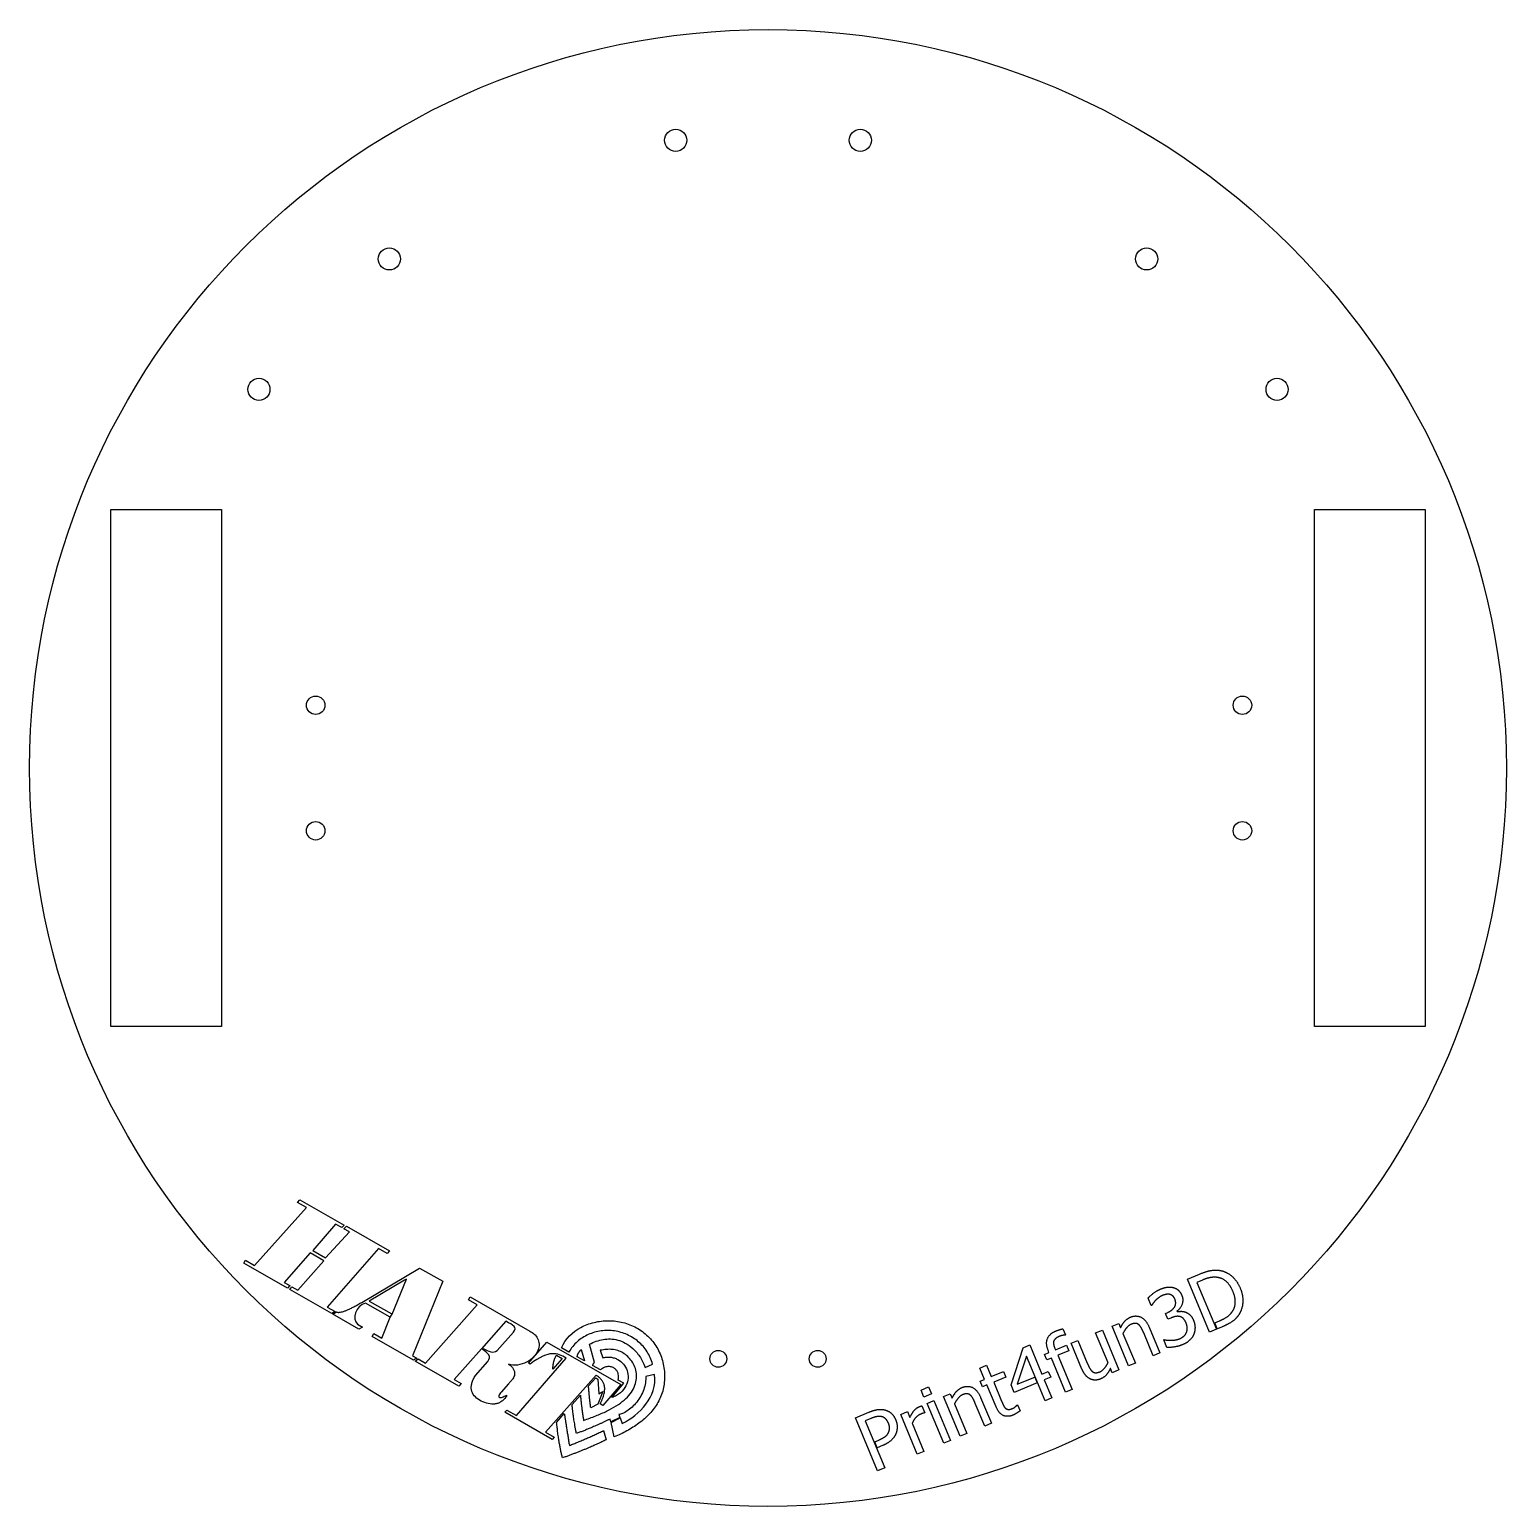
# Model space of a CAD drawing. Header units: millimetres. Extents: x -100 to 100, y -100 to 100.
import ezdxf

# ---------------------------------------------------------------- set-up
doc = ezdxf.new("R2010")
doc.units = ezdxf.units.MM

msp = doc.modelspace()

# ---------------------------------------------------------------- linework, layer by layer
for p, q in [((55.37, -73.55), (55.4, -73.62)), ((-36.69, -78.88), (-34.48, -76.38)), ((-38.67, -78.73), (-38.58, -78.62)), ((-26.95, -79.09), (-27.98, -78.5)), ((-23.51, -80.49), (-24.18, -78.02)), ((-22.73, -78.85), (-22.38, -79.87)), ((-39.63, -82.26), (-37.95, -80.35)), ((-22.69, -81.52), (-23.75, -80.91)), ((-16.62, -81.16), (-15.62, -80.74)), ((-35.15, -83.39), (-36.13, -84.5)), ((-15.35, -82.14), (-16.56, -82.42)), ((-26.52, -86.21), (-25.4, -84.94)), ((-28.62, -88.61), (-27.58, -87.42)), ((-22.27, -89.73), (-21.9, -90.96))]:
    msp.add_line(p, q)
for points in [[(-74, 35), (-74, -35), (-89, -35), (-89, 35)], [(89, 35), (89, -35), (74, -35), (74, 35)], [(-51.59, -65.74), (-52.73, -65.08), (-59.68, -72.99), (-58.62, -73.6), (-59.06, -73.87), (-64.77, -70.61), (-64.46, -70.26), (-63.69, -70.7), (-60.13, -66.72), (-61.98, -65.67), (-65.53, -69.65), (-64.74, -70.1), (-65.05, -70.45), (-71, -67.05), (-70.77, -66.66), (-69.52, -67.37), (-62.49, -59.51), (-63.7, -58.82), (-63.38, -58.46), (-57.38, -61.89), (-57.72, -62.23), (-58.57, -61.75), (-61.64, -65.34), (-59.91, -66.33), (-56.67, -62.83), (-57.43, -62.4), (-57.1, -62.05), (-51.26, -65.39)], [(37.53, -85.69), (35.01, -79.65), (33.76, -83.46), (36.12, -82.48), (36.44, -83.25), (33.33, -84.55), (32.91, -83.54), (34.57, -78.5), (35.46, -78.13), (37.1, -82.07), (37.95, -81.71), (38.28, -82.48), (37.42, -82.84), (38.45, -85.31)], [(21.75, -83.81), (22.14, -84.75), (21.11, -85.18), (20.72, -84.24)], [(22.45, -85.67), (24.7, -91.05), (23.79, -91.43), (21.54, -86.05)]]:
    msp.add_lwpolyline(points, close=True)
for points in [[(-55.02, -72.36), (-47.18, -67.72), (-44.04, -69.51), (-48.15, -79.58), (-47.56, -79.93), (-48.02, -80.19), (-53.6, -77), (-53.37, -76.6), (-52.3, -77.21), (-51.15, -74.38), (-50.9, -73.95), (-48.97, -69.2), (-49.23, -69.35), (-54, -72.18), (-50.93, -73.93), (-51.17, -74.37), (-54.5, -72.47)], [(58.82, -69.35), (58.09, -69.65), (60.74, -75.99), (59.79, -76.39), (56.79, -69.22), (58.43, -68.54)], [(-35.52, -74.92), (-38.8, -78.64), (-38.8, -78.64), (-42.49, -82.82), (-41.57, -83.36), (-41.87, -83.7), (-47.78, -80.32), (-47.39, -80.02), (-46.37, -80.61), (-39.4, -72.7), (-40.56, -72.04), (-40.33, -71.63), (-32.25, -76.25)], [(51.95, -72.78), (51.89, -72.8), (51.47, -71.79)], [(-55.58, -75.33), (-54.93, -75.71), (-55.39, -75.97), (-58.95, -73.94), (-58.44, -73.65)], [(54.56, -74.48), (54.15, -74.65), (53.82, -73.85), (54.14, -73.72)], [(39.92, -75.94), (40.27, -76.77), (40.23, -76.79)], [(48.07, -76.57), (49.75, -80.59), (48.84, -80.97), (46.59, -75.58), (47.5, -75.21), (47.75, -75.8)], [(51.61, -75.71), (53.07, -79.2), (52.16, -79.58), (50.88, -76.51)], [(61.44, -75.7), (60.83, -75.96), (60.77, -75.81), (60.49, -75.13), (61.12, -74.87)], [(-32.21, -80.74), (-32.45, -80.6), (-29.93, -77.75), (-19.91, -83.47), (-22.36, -86.32), (-22.75, -86.09)], [(42.51, -81.39), (41.06, -77.9), (41.96, -77.52), (43.24, -80.59)], [(46.05, -80.53), (44.37, -76.51), (45.28, -76.13), (47.53, -81.51), (46.62, -81.89), (46.37, -81.3)], [(54.02, -78.46), (53.6, -77.44), (53.67, -77.41)], [(-23.28, -82.24), (-30.15, -89.93), (-28.94, -90.62), (-29.21, -90.93), (-35.65, -87.25), (-35.38, -86.94), (-34.06, -87.7), (-27.35, -79.91)], [(-28.65, -79.52), (-27.87, -79.97), (-29.12, -81.4)], [(-25.28, -78.74), (-24.86, -80.28), (-25.84, -79.72)], [(38.85, -78.61), (38.93, -78.79), (40.43, -78.16), (40.74, -78.91), (39.27, -79.52), (41.21, -84.15), (40.3, -84.53), (38.37, -79.9), (37.75, -80.16), (37.44, -79.41), (38.05, -79.15), (37.98, -78.97)], [(30.89, -86.52), (29.65, -83.54), (29.04, -83.8), (28.73, -83.05), (29.34, -82.79), (28.69, -81.25), (29.6, -80.87), (30.24, -82.41), (31.91, -81.72), (32.22, -82.47), (30.56, -83.16), (31.63, -85.73)], [(-24.3, -83.68), (-23.32, -82.57), (-23.03, -82.74), (-22.91, -84.76), (-22.38, -84.41), (-23.03, -86.15), (-24, -86.66)], [(-21.15, -85.26), (-19.53, -83.32), (-20.31, -82.88)], [(25.26, -86.09), (26.93, -90.12), (26.03, -90.49), (23.78, -85.11), (24.69, -84.73), (24.94, -85.33)], [(28.79, -85.24), (30.25, -88.73), (29.35, -89.11), (28.06, -86.04)], [(-20.2, -87.56), (-20.05, -87.95), (-21.28, -88.56), (-21.37, -88.16)], [(13.94, -88.09), (13.15, -88.42), (15.8, -94.77), (14.85, -95.16), (11.85, -87.99), (13.66, -87.24)], [(19.53, -88.73), (21.12, -92.54), (20.22, -92.92), (17.97, -87.54), (18.88, -87.16), (19.21, -87.96)], [(20.84, -86.38), (21.23, -87.32), (21.18, -87.34)], [(33.75, -86.26), (33.8, -86.24), (34.14, -87.05)], [(-20.81, -90.56), (-21.26, -88.64), (-20.02, -88.02), (-19.75, -88.75)], [(15.49, -91.76), (14.8, -92.05), (14.46, -91.23), (15, -91.01)]]:
    msp.add_lwpolyline(points)
for centre, radius in [((0, 0), 100), ((-12.5, 85), 1.5), ((12.5, 85), 1.5), ((-51.27, 68.94), 1.5), ((51.27, 68.94), 1.5), ((-68.94, 51.27), 1.5), ((68.94, 51.27), 1.5), ((-61.25, 8.5), 1.25), ((64.25, 8.5), 1.25), ((-61.25, -8.5), 1.25), ((64.25, -8.5), 1.25), ((-6.73, -80), 1.14), ((6.73, -80), 1.14)]:
    msp.add_circle(centre, radius)
for points, degree in [([(58.43, -68.54), (59.44, -68.12), (60.71, -67.94), (61.23, -68.04)], 2), ([(60.89, -68.99), (60.41, -68.92), (59.46, -69.08), (58.82, -69.35)], 2), ([(62.95, -70.86), (62.6, -70.03), (61.57, -69.09), (60.89, -68.99)], 2), ([(61.23, -68.04), (62.12, -68.21), (63.51, -69.41), (63.95, -70.45)], 2), ([(51.47, -71.79), (51.71, -71.49), (52.67, -70.77), (53.16, -70.56)], 2), ([(53.43, -71.43), (53.17, -71.54), (52.7, -71.88), (52.49, -72.08)], 2), ([(53.16, -70.56), (53.64, -70.36), (54.45, -70.25), (54.84, -70.34)], 2), ([(54.39, -71.28), (54.16, -71.24), (53.68, -71.32), (53.43, -71.43)], 2), ([(54.14, -73.72), (54.78, -73.45), (55.34, -72.49), (55.09, -71.9)], 2), ([(55.09, -71.9), (54.98, -71.63), (54.61, -71.33), (54.39, -71.28)], 2), ([(54.84, -70.34), (55.25, -70.44), (55.85, -70.96), (56.03, -71.4)], 2), ([(56.03, -71.4), (56.28, -71.99), (55.87, -73.21), (55.37, -73.55)], 2), ([(62.91, -73.56), (63.26, -73.02), (63.3, -71.69), (62.95, -70.86)], 2), ([(63.95, -70.45), (64.36, -71.43), (64.22, -73.35), (63.74, -74.07)], 2), ([(-58.44, -73.65), (-57.81, -74.01), (-55.02, -72.36)], 2), ([(-54.5, -72.47), (-55.82, -72.81), (-56.42, -74.62), (-55.58, -75.33)], 3), ([(52.49, -72.08), (52.3, -72.28), (52.05, -72.63), (51.95, -72.78)], 2), ([(55.4, -73.62), (55.65, -73.58), (56.25, -73.57), (56.56, -73.69)], 2), ([(56.56, -73.69), (56.87, -73.8), (57.42, -74.33), (57.62, -74.8)], 2), ([(61.12, -74.87), (61.76, -74.6), (62.63, -74), (62.91, -73.56)], 2), ([(-34.48, -76.38), (-33.91, -75.74), (-34.47, -75.46), (-35.52, -74.92)], 3), ([(38.96, -76.24), (39.21, -76.14), (39.71, -75.99), (39.92, -75.94)], 2), ([(47.75, -75.8), (48, -75.27), (48.63, -74.56), (49.07, -74.37)], 2), ([(49.19, -75.33), (48.85, -75.47), (48.29, -76.13), (48.07, -76.57)], 2), ([(49.07, -74.37), (49.86, -74.04), (51.19, -74.72), (51.61, -75.71)], 2), ([(50.2, -75.38), (50.01, -75.22), (49.53, -75.19), (49.19, -75.33)], 2), ([(50.88, -76.51), (50.72, -76.14), (50.39, -75.53), (50.2, -75.38)], 2), ([(55.75, -74.28), (55.48, -74.22), (54.88, -74.34), (54.56, -74.48)], 2), ([(56.61, -75.14), (56.45, -74.75), (56.01, -74.34), (55.75, -74.28)], 2), ([(56.68, -76.42), (56.78, -76.13), (56.77, -75.53), (56.61, -75.14)], 2), ([(57.62, -74.8), (57.82, -75.28), (57.83, -76.24), (57.66, -76.68)], 2), ([(63.74, -74.07), (63.33, -74.64), (62.31, -75.34), (61.44, -75.7)], 2), ([(-32.25, -76.25), (-32.06, -76.35), (-31.65, -76.61), (-31.16, -77.22), (-30.94, -78), (-31.1, -78.89), (-31.68, -79.77), (-32.66, -80.51), (-33.91, -80.94), (-34.76, -80.89), (-35.13, -80.74)], 3), ([(-24.18, -78.02), (-23.86, -77.87), (-23.25, -77.6), (-22.32, -77.35), (-21.35, -77.28), (-20.35, -77.42), (-19.32, -77.82), (-18.31, -78.53), (-17.36, -79.6), (-16.84, -80.58), (-16.62, -81.16)], 3), ([(37.98, -78.97), (37.57, -78.01), (38.09, -76.61), (38.96, -76.24)], 2), ([(39.42, -76.98), (38.85, -77.22), (38.57, -77.93), (38.85, -78.61)], 2), ([(40.23, -76.79), (40.08, -76.8), (39.6, -76.9), (39.42, -76.98)], 2), ([(53.67, -77.41), (54.06, -77.51), (55.26, -77.49), (55.76, -77.28)], 2), ([(55.76, -77.28), (56.06, -77.15), (56.57, -76.72), (56.68, -76.42)], 2), ([(57.66, -76.68), (57.48, -77.14), (56.73, -77.85), (56.17, -78.08)], 2), ([(-37.95, -80.35), (-37.38, -79.67), (-37.92, -79.24), (-38.67, -78.73)], 3), ([(-38.58, -78.62), (-37.85, -79.02), (-37.17, -79.29), (-36.69, -78.88)], 3), ([(-27.35, -79.91), (-28.54, -79.23), (-29.57, -78.73), (-32.21, -80.74)], 3), ([(-29.12, -81.4), (-29.15, -80.4), (-28.65, -79.52)], 2), ([(-25.84, -79.72), (-25.76, -79.2), (-25.28, -78.74)], 2), ([(56.17, -78.08), (55.63, -78.31), (54.46, -78.49), (54.02, -78.46)], 2), ([(-35.13, -80.74), (-34.99, -80.81), (-34.74, -81.01), (-34.48, -81.36), (-34.33, -81.73), (-34.3, -82.09), (-34.38, -82.42), (-34.56, -82.74), (-34.83, -83.04), (-35.04, -83.26), (-35.15, -83.39)], 3), ([(-23.75, -80.91), (-23.64, -80.62), (-23.51, -80.49)], 2), ([(-20.31, -82.88), (-20.27, -82.74), (-20.22, -82.46), (-20.26, -82.06), (-20.41, -81.69), (-20.68, -81.36), (-21.07, -81.12), (-21.56, -81.02), (-22.11, -81.11), (-22.5, -81.34), (-22.69, -81.52)], 3), ([(43.65, -82.74), (43.32, -82.59), (42.74, -81.94), (42.51, -81.39)], 2), ([(43.24, -80.59), (43.42, -81.02), (43.72, -81.55), (43.92, -81.72)], 2), ([(43.92, -81.72), (44.12, -81.88), (44.58, -81.91), (44.93, -81.77)], 2), ([(44.93, -81.77), (45.26, -81.63), (45.85, -80.94), (46.05, -80.53)], 2), ([(46.37, -81.3), (46.11, -81.84), (45.52, -82.53), (45.05, -82.73)], 2), ([(-24, -86.66), (-24.23, -84.85), (-24.3, -83.68)], 2), ([(-22.75, -86.09), (-21.25, -83.46), (-23.28, -82.24)], 2), ([(-16.56, -82.42), (-16.54, -82.65), (-16.56, -83.24), (-16.8, -84.16), (-17.21, -85.06), (-17.76, -85.88), (-18.41, -86.57), (-19.09, -87.1), (-19.73, -87.45), (-20.07, -87.55), (-20.2, -87.56)], 3), ([(-19.75, -88.75), (-17.44, -87.66), (-14.94, -85.13), (-15.35, -82.14)], 3), ([(24.94, -85.33), (25.19, -84.8), (25.82, -84.09), (26.26, -83.9)], 2), ([(26.26, -83.9), (27.05, -83.57), (28.38, -84.24), (28.79, -85.24)], 2), ([(45.05, -82.73), (44.7, -82.87), (43.98, -82.9), (43.65, -82.74)], 2), ([(-36.13, -84.5), (-36.21, -84.59), (-36.34, -84.77), (-36.45, -85), (-36.47, -85.17), (-36.38, -85.26), (-36.22, -85.27), (-35.98, -85.21), (-35.71, -85.09), (-35.52, -84.98), (-35.43, -84.93)], 3), ([(-35.43, -84.93), (-35.35, -85), (-35.42, -85.13)], 2), ([(-25.4, -84.94), (-25.25, -86.67), (-24.97, -88.35)], 2), ([(26.38, -84.86), (26.04, -85), (25.48, -85.66), (25.26, -86.09)], 2), ([(27.39, -84.91), (27.19, -84.75), (26.72, -84.72), (26.38, -84.86)], 2), ([(28.06, -86.04), (27.91, -85.67), (27.57, -85.06), (27.39, -84.91)], 2), ([(31.63, -85.73), (31.8, -86.13), (32.01, -86.57), (32.19, -86.72)], 2), ([(-27.58, -87.42), (-27.28, -89.37), (-26.9, -91.74)], 2), ([(-25.95, -90.12), (-26.45, -87.44), (-26.52, -86.21)], 2), ([(13.66, -87.24), (14.29, -86.97), (15.28, -86.81), (15.72, -86.9)], 2), ([(15.33, -87.83), (15.04, -87.77), (14.39, -87.9), (13.94, -88.09)], 2), ([(16.31, -88.71), (16.15, -88.33), (15.67, -87.89), (15.33, -87.83)], 2), ([(15.72, -86.9), (16.23, -87.01), (17.04, -87.66), (17.29, -88.26)], 2), ([(19.21, -87.96), (19.52, -87.32), (20.11, -86.65), (20.46, -86.5)], 2), ([(20.68, -87.5), (20.31, -87.65), (19.72, -88.28), (19.53, -88.73)], 2), ([(20.46, -86.5), (20.6, -86.44), (20.74, -86.4), (20.84, -86.38)], 2), ([(21.18, -87.34), (21.07, -87.35), (20.83, -87.44), (20.68, -87.5)], 2), ([(33.2, -87.62), (32.46, -87.93), (31.28, -87.44), (30.89, -86.52)], 2), ([(32.19, -86.72), (32.34, -86.85), (32.78, -86.87), (33.09, -86.74)], 2), ([(33.09, -86.74), (33.31, -86.65), (33.67, -86.34), (33.75, -86.26)], 2), ([(34.14, -87.05), (33.91, -87.23), (33.42, -87.53), (33.2, -87.62)], 2), ([(-27.83, -93.42), (-28.37, -91.28), (-28.62, -88.61)], 2), ([(-26.9, -91.74), (-24.55, -90.83), (-22.27, -89.73)], 2), ([(-21.37, -88.16), (-23.92, -89.4), (-25.95, -90.12)], 2), ([(15, -91.01), (15.58, -90.76), (16.21, -90.28), (16.34, -89.94)], 2), ([(16.34, -89.94), (16.47, -89.63), (16.45, -89.05), (16.31, -88.71)], 2), ([(17.29, -88.26), (17.48, -88.73), (17.5, -89.7), (17.33, -90.12)], 2), ([(-21.9, -90.96), (-24.49, -92.25), (-27.83, -93.42)], 2), ([(17.33, -90.12), (17.11, -90.64), (16.26, -91.44), (15.49, -91.76)], 2)]:
    msp.add_open_spline(points, degree=degree)
for points, knots in [([(-27.98, -78.5), (-27.42, -77.28), (-26.01, -75.91), (-23.57, -75), (-21.59, -74.77), (-19.94, -74.97), (-18.7, -75.37), (-17.52, -75.92), (-16.21, -76.89), (-15.19, -78.15), (-14.6, -79.31), (-14.17, -80.55), (-13.97, -81.87), (-14.02, -83.18), (-14.18, -84.14), (-14.47, -85.06), (-14.89, -85.92), (-15.41, -86.71), (-16.23, -87.7), (-17.46, -88.77), (-19.11, -89.82), (-20.25, -90.34), (-20.81, -90.56)], [0, 0, 0, 0, 0.125, 0.1875, 0.25, 0.3125, 0.34375, 0.375, 0.4375, 0.5, 0.53125, 0.5625, 0.625, 0.65625, 0.6875, 0.71875, 0.75, 0.78125, 0.8125, 0.875, 0.9375, 1, 1, 1, 1]), ([(-15.62, -80.74), (-15.79, -80.12), (-16.3, -78.98), (-17.51, -77.62), (-19.04, -76.66), (-20.49, -76.23), (-21.69, -76.14), (-22.9, -76.23), (-24.37, -76.65), (-25.9, -77.62), (-26.66, -78.55), (-26.95, -79.09)], [0, 0, 0, 0, 0.125, 0.25, 0.375, 0.5, 0.5625, 0.625, 0.75, 0.875, 1, 1, 1, 1]), ([(-24.97, -88.35), (-24.39, -88.14), (-23.31, -87.74), (-21.82, -87.11), (-20.52, -86.4), (-19.44, -85.62), (-18.61, -84.75), (-18.06, -83.83), (-17.79, -82.89), (-17.78, -81.66), (-18.23, -80.54), (-18.97, -79.68), (-19.63, -79.18), (-20.34, -78.86), (-21.09, -78.71), (-21.87, -78.72), (-22.43, -78.81), (-22.73, -78.85)], [0, 0, 0, 0, 0.0625, 0.125, 0.1875, 0.25, 0.3125, 0.375, 0.4375, 0.5, 0.625, 0.6875, 0.75, 0.8125, 0.875, 0.9375, 1, 1, 1, 1]), ([(-22.38, -79.87), (-22.22, -79.82), (-21.88, -79.76), (-21.34, -79.77), (-20.82, -79.88), (-20.18, -80.15), (-19.51, -80.69), (-19.02, -81.58), (-18.88, -82.61), (-19.16, -83.67), (-19.78, -84.48), (-20.5, -85), (-20.93, -85.18), (-21.15, -85.26)], [0, 0, 0, 0, 0.0625, 0.125, 0.1875, 0.25, 0.375, 0.5, 0.625, 0.75, 0.875, 0.9375, 1, 1, 1, 1]), ([(-35.42, -85.13), (-35.57, -85.31), (-35.84, -85.61), (-36.26, -85.92), (-36.7, -86.09), (-37.31, -86.18), (-38.13, -86.06), (-39.09, -85.65), (-39.84, -85.03), (-40.17, -84.37), (-40.2, -83.77), (-40.11, -83.29), (-39.92, -82.79), (-39.73, -82.44), (-39.63, -82.26)], [-1, -1, -1, -1, -0.9375, -0.875, -0.8125, -0.75, -0.625, -0.5, -0.375, -0.25, -0.1875, -0.125, -0.0625, 0, 0, 0, 0])]:
    msp.add_open_spline(points, degree=3, knots=knots)

doc.saveas('drawing.dxf')
